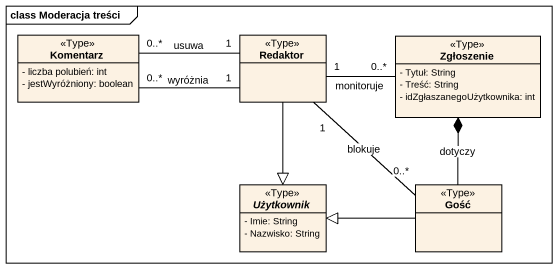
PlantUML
@startuml
mainframe class Moderacja treści
hide circle
hide empty members
skinparam classAttributeIconSize 0
class Komentarz <<Type>> {
  - liczba polubień: int
  - jestWyróżniony: boolean
}
class Redaktor <<Type>>
class Zgłoszenie <<Type>> {
  - Tytuł: String
  - Treść: String
  - idZgłaszanegoUżytkownika: int
}
abstract class Użytkownik <<Type>> {
  - Imie: String
  - Nazwisko: String
}
class Gość <<Type>>
Redaktor "1" -left- "0..*" Komentarz : usuwa
Redaktor "1" -left- "0..*" Komentarz : wyróżnia
Redaktor "1" -right- "0..*" Zgłoszenie : monitoruje
Redaktor --|> Użytkownik
Redaktor "1" -- "0..*" Gość : blokuje
Gość -up-* Zgłoszenie : dotyczy
Gość -left-|> Użytkownik
@enduml
